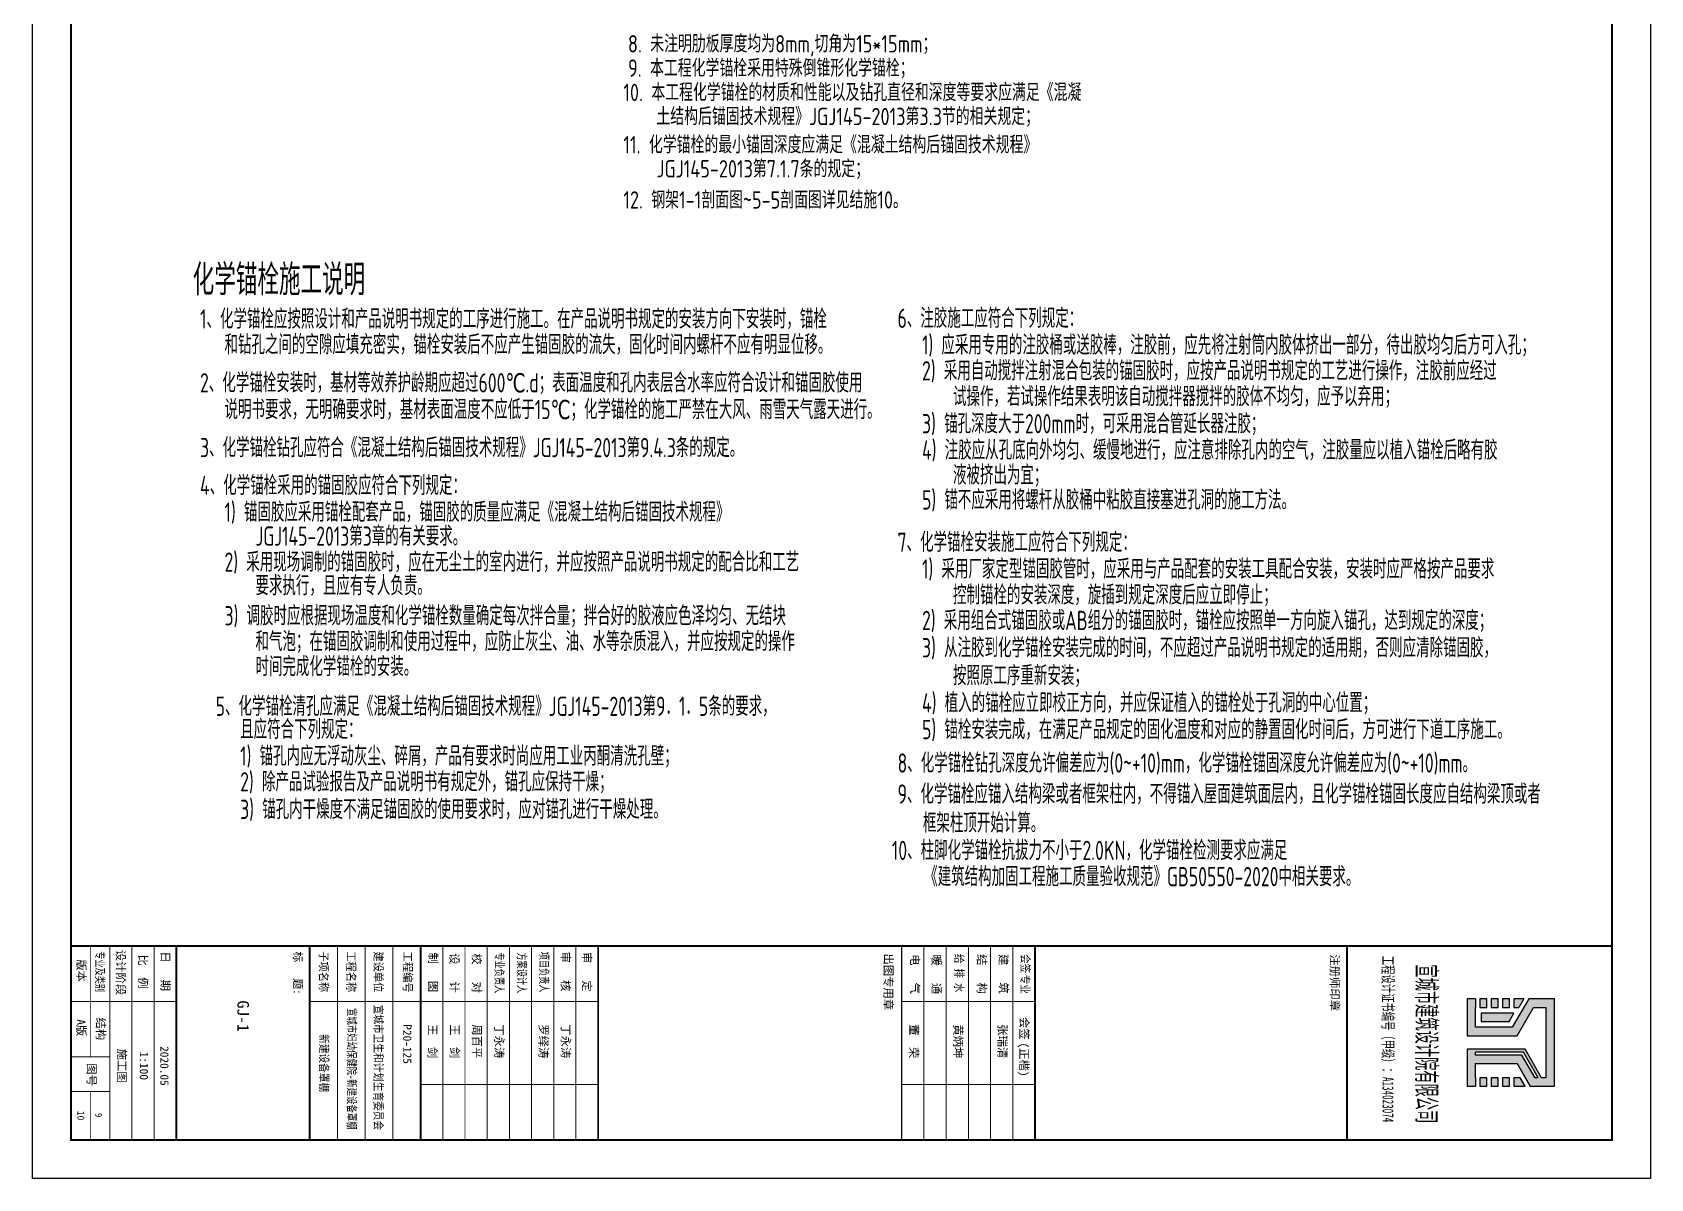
# Model space of a CAD drawing. Extents: x -321761 to 1215725, y 241863 to 438812.
# Drawn here: x 1126725 to 1168725, y 241863 to 271612 of the extents above; entities that cross this region are included whole.
import ezdxf
from ezdxf.enums import TextEntityAlignment as Align

# ---------------------------------------------------------------- set-up
doc = ezdxf.new("R2010")
doc.units = 0
doc.header["$LTSCALE"] = 1000
doc.layers.get('0').update_dxf_attribs({"linetype": 'CONTINUOUS'})
for name, color, linetype in [('130', 253, 'CONTINUOUS'), ('BORDER', 7, 'CONTINUOUS'), ('BZ_标准图框', 7, 'CONTINUOUS'), ('JZSM', 7, 'CONTINUOUS'), ('TK(图框线)', 45, 'CONTINUOUS')]:
    doc.layers.add(name, color=color, linetype=linetype)
doc.styles.add('-宋体', font='')
doc.styles.add('HT', font='simhei.ttf')
doc.styles.add('TSSD_Rein', font='Tssdeng.shx', dxfattribs={"width": 0.7, "bigfont": 'hztxt.shx'})
doc.styles.get('-宋体').set_extended_font_data('SimSun')

# ---------------------------------------------------------------- blocks, each defined once
blk = doc.blocks.new('23wca1')
h = blk.add_hatch(color=1)
h.paths.add_polyline_path([(1517, 32430), (-752, 32430), (-752, 31764), (-15, 31338), (-15, 30383), (-531, 30383), (-752, 30383), (-752, 30162), (206, 30162), (206, 31466), (-531, 31891), (-531, 32209), (1295, 32209), (1295, 32099), (558, 31673), (558, 30162), (1517, 30162), (1517, 30383), (1295, 30383), (927, 30383), (927, 31460), (1517, 31801)])
h.paths.add_polyline_path([(1295, 31928), (706, 31588), (706, 30383), (632, 30383), (632, 31630), (1295, 32013)], flags=16)
h = blk.add_hatch(color=1)
h.paths.add_polyline_path([(1517, 31673), (1295, 31545), (1295, 31378), (1517, 31378)])
h.paths.add_polyline_path([(1295, 31267), (1295, 31083), (1517, 31083), (1517, 31267)])
h.paths.add_polyline_path([(1295, 30973), (1295, 30788), (1517, 30788), (1517, 30973)])
h.paths.add_polyline_path([(1517, 30493), (1517, 30678), (1295, 30678), (1295, 30493)])
h.paths.add_polyline_path([(-162, 31253), (-384, 31381), (-384, 30530), (-162, 30530)])
h.paths.add_polyline_path([(-752, 31636), (-752, 31378), (-531, 31378), (-531, 31508)])
h.paths.add_polyline_path([(-752, 31267), (-752, 31083), (-531, 31083), (-531, 31267)])
h.paths.add_polyline_path([(-531, 30788), (-531, 30973), (-752, 30973), (-752, 30788)])
h.paths.add_polyline_path([(-531, 30678), (-752, 30678), (-752, 30493), (-531, 30493)])
for points in [[(927, 30383), (927, 31460), (1517, 31801), (1517, 32430), (-752, 32430), (-752, 31764), (-15, 31338), (-15, 30383), (-531, 30383)], [(-752, 30383), (-752, 30162), (206, 30162), (206, 31466), (-531, 31891), (-531, 32209), (1295, 32209), (1295, 32099), (558, 31673), (558, 30162), (1517, 30162), (1517, 30383)], [(1295, 32013), (632, 31630), (632, 30383)], [(1295, 31928), (706, 31588), (706, 30383)], [(1295, 32013), (1295, 31928)], [(-752, 31636), (-752, 31378), (-531, 31378), (-531, 31508)], [(-752, 31636), (-531, 31508)], [(1517, 31801), (1106, 31564)], [(1295, 31545), (1295, 31378), (1517, 31378), (1517, 31673)], [(1517, 31673), (1295, 31545)], [(-752, 30383), (-531, 30383)], [(706, 30383), (632, 30383)], [(1295, 30383), (927, 30383)], [(1295, 30383), (1517, 30383)]]:
    blk.add_lwpolyline(points)
for points in [[(-752, 31267), (-752, 31083), (-531, 31083), (-531, 31267)], [(-162, 31253), (-384, 31381), (-384, 30530), (-162, 30530)], [(1295, 31267), (1295, 31083), (1517, 31083), (1517, 31267)], [(-752, 30973), (-752, 30788), (-531, 30788), (-531, 30973)], [(-752, 30678), (-752, 30493), (-531, 30493), (-531, 30678)], [(1295, 30973), (1295, 30788), (1517, 30788), (1517, 30973)], [(1295, 30678), (1295, 30493), (1517, 30493), (1517, 30678)]]:
    blk.add_lwpolyline(points, close=True)
at = {"layer": 'BZ_标准图框'}
for points, const_width in [([(-2126, -6072), (-2126, 33928)], 50.4), ([(-2126, 27044), (2914, 27044)], 50.4), ([(-2126, 18948), (2914, 18948)], 50.4), ([(-686, 18948), (-686, 15492)], 25.2), ([(1474, 18948), (1474, 15492)], 25.2), ([(2914, 18372), (-2126, 18372)], 25.2), ([(2914, 17796), (-2126, 17796)], 25.2), ([(2914, 17220), (-2126, 17220)], 25.2), ([(2914, 16644), (-2126, 16644)], 25.2), ([(2914, 16068), (-2126, 16068)], 25.2), ([(2914, 15492), (-2126, 15492)], 36), ([(-2126, 7612), (2914, 7612)], 50.4), ([(-686, 124), (-686, 7612)], 25.2), ([(1474, 3003), (1474, 7612)], 25.2), ([(-2126, 7036), (2914, 7036)], 25.2), ([(-2126, 6460), (2914, 6460)], 25.2), ([(-2126, 5884), (2914, 5884)], 25.2), ([(-2126, 5308), (2914, 5308)], 25.2), ([(-2126, 4732), (2914, 4732)], 25.2), ([(-2126, 4156), (2914, 4156)], 25.2), ([(-2126, 3580), (2914, 3580)], 25.2), ([(-2126, 3580), (2914, 3580)], 25.2), ([(-2126, 3004), (2914, 3004)], 50.4), ([(-2126, 2284), (2914, 2284)], 25.2), ([(-2126, 1564), (2914, 1564)], 25.2), ([(-2126, 844), (2914, 844)], 25.2), ([(-2126, 124), (2914, 124)], 50.4), ([(-2126, -3336), (2914, -3336)], 50.4), ([(-686, -5064), (-686, -3336)], 25.2), ([(-2126, -3912), (2914, -3912)], 25.2), ([(-2126, -4488), (2914, -4488)], 25.2), ([(-2126, -5064), (2914, -5064)], 25.2), ([(-2126, -5064), (2914, -5064)], 25.2), ([(-686, -6072), (-686, -5064)], 25.2), ([(754, -6072), (754, -5064)], 25.2), ([(1654, -6072), (1654, -5064)], 25.2), ([(-2126, -5568), (754, -5568)], 25.2), ([(1654, -5568), (2914, -5568)], 25.2)]:
    blk.add_lwpolyline(points, dxfattribs=dict(at, const_width=const_width))
at = {"layer": 'BZ_标准图框', "style": 'HT', "width": 0.5}
blk.add_text('宣城市建筑设计院有限公司', height=504, dxfattribs=at).set_placement((416, 28867), align=Align.CENTER)
at = {"layer": 'BZ_标准图框', "style": 'HT'}
for s, height, width, p in [('工程设计证书编号（甲级）：A134023074', 288, 0.6, (-1869, 27969)), ('会签', 216, 0.85, (-1914, 18591)), ('专业', 216, 0.85, (-1380, 18585)), ('给 排 水', 216, 0.85, (-1918, 16870)), ('项目负责人', 216, 0.7, (-1975, 6100)), ('方案设计人', 216, 0.7, (-1956, 5522)), ('专业负责人', 216, 0.7, (-1957, 4941)), ('工程编号', 216, 0.9, (-1976, 2561)), ('建设单位', 216, 0.9, (-1981, 1802)), ('工程名称', 216, 0.9, (-1986, 1092)), ('子项名称', 216, 0.9, (-1986, 379)), ('标   题:', 216, 0.95, (-1981, -291)), ('专业及类别', 216, 0.7, (-1987, -5426))]:
    blk.add_text(s, height=height, dxfattribs=dict(at, width=width)).set_placement(p)
for s, p in [('注册师印章', (-1907, 26620)), ('会签', (-281, 18563)), ('(正楷)', (382, 18556)), ('建   筑', (-1914, 18024)), ('结   构', (-1911, 17458)), ('暖   通', (-1905, 16282)), ('电   气', (-1912, 15724)), ('出图专用章', (-1931, 15037)), ('审   定', (-1967, 7210)), ('审   核', (-1976, 6659)), ('校   对', (-1934, 4349)), ('设   计', (-1938, 3771)), ('制   图', (-1954, 3218)), ('日   期', (-1984, -3728)), ('比  例', (-1903, -4311)), ('设计阶段', (-2024, -4889)), ('图号', (920, -5644)), ('版本 ', (-1778, -5911))]:
    blk.add_text(s, height=216, dxfattribs=at).set_placement(p)
at = {"layer": 'TK(图框线)', "style": 'HT'}
for s, p in [('张瑞清', (-92, 17997)), ('黄炳坤', (-92, 16845)), ('董  荣', (-92, 15693)), ('丁永涛', (-92, 6661)), ('罗绎涛', (-92, 6085)), ('丁永涛', (-92, 4933)), ('周百平', (-92, 4357)), ('王  剑', (-92, 3781)), ('王  剑', (-92, 3205)), ('P20-125', (-92, 2553)), ('2020.05', (475, -3751)), ('1:100', (619, -4283)), ('施工图', (541, -4857)), ('A版', (-222, -5912))]:
    blk.add_text(s, height=216, dxfattribs=at).set_placement(p)
for s, width, p in [('宣城市卫生和计划生育委员会', 0.85, (-599, 1803)), ('宣城市妇幼保健院-新建设备罩棚', 0.72, (-512, 1110)), ('新建设备罩棚', 0.85, (165, 390))]:
    blk.add_text(s, height=216, dxfattribs=dict(at, width=width)).set_placement(p)
at = {"layer": 'TK(图框线)', "style": '-宋体'}
blk.add_text('10', height=180, dxfattribs=at).set_placement((2278, -5902), align=Align.CENTER)

msp = doc.modelspace()

# ---------------------------------------------------------------- linework, layer by layer
at = {"layer": 'BORDER'}
msp.add_lwpolyline([(1126725.4, 241862.6), (1126725.4, 301262.6), (1168725.4, 301262.6), (1168725.4, 241862.6)], close=True, dxfattribs=at)
at = {"layer": 'BORDER', "const_width": 50}
msp.add_lwpolyline([(1127725.4, 242862.6), (1127725.4, 298762.6), (1167725.4, 298762.6), (1167725.4, 242862.6)], close=True, dxfattribs=at)

# ---------------------------------------------------------------- block references
at = {"rotation": 270}
msp.add_blockref('23wca1', (1133797.7, 245776.6), dxfattribs=at)

# ---------------------------------------------------------------- texts
at = {"layer": '130', "style": 'TSSD_Rein', "width": 0.8}
for s, p in [('8. 未注明肋板厚度均为8mm,切角为15*15mm；', (1142183.7, 271090.7, 200)), ('9. 本工程化学锚栓采用特殊倒锥形化学锚栓；', (1142183.7, 270459.9, 200)), ('10. 本工程化学锚栓的材质和性能以及钻孔直径和深度等要求应满足《混凝', (1142063, 269829.2, 200)), ('土结构后锚固技术规程》JGJ145-2013第3.3节的相关规定；', (1142921.9, 269204, 200)), ('11. 化学锚栓的最小锚固深度应满足《混凝土结构后锚固技术规程》', (1142063, 268471.9, 200)), ('JGJ145-2013第7.1.7条的规定；', (1142921.9, 267846.6, 200)), ('12. 钢架1-1剖面图~5-5剖面图详见结施10。', (1142063, 267039, 200))]:
    msp.add_text(s, height=450, dxfattribs=at).set_placement(p)
at = {"layer": 'JZSM', "color": 4, "style": 'TSSD_Rein', "width": 0.7}
msp.add_text('化学锚栓施工说明', height=800, dxfattribs=at).set_placement((1130884.9, 264790.8))
at = {"layer": 'JZSM', "style": 'TSSD_Rein', "width": 0.7}
for s, p in [('1、化学锚栓应按照设计和产品说明书规定的工序进行施工。在产品说明书规定的安装方向下安装时，锚栓', (1131077.1, 263922.9)), ('6、注胶施工应符合下列规定：', (1149180.2, 263942.5)), ('和钻孔之间的空隙应填充密实，锚栓安装后不应产生锚固胶的流失，固化时间内螺杆不应有明显位移。', (1131712.4, 263258.6)), ('1) 应采用专用的注胶桶或送胶棒，注胶前，应先将注射筒内胶体挤出一部分，待出胶均匀后方可入孔；', (1149815.5, 263248.8)), ('2) 采用自动搅拌注射混合包装的锚固胶时，应按产品说明书规定的工艺进行操作，注胶前应经过', (1149815.5, 262580)), ('2、化学锚栓安装时，基材等效养护龄期应超过600℃.d；表面温度和孔内表层含水率应符合设计和锚固胶使用', (1131077.1, 262267.6)), ('说明书要求，无明确要求时，基材表面温度不应低于15℃；化学锚栓的施工严禁在大风、雨雪天气露天进行。', (1131712.4, 261574)), ('试操作，若试操作结果表明该自动搅拌器搅拌的胶体不均匀，应予以弃用；', (1150618.8, 261910)), ('3) 锚孔深度大于200mm时，可采用混合管延长器注胶； ', (1149815.5, 261205.7)), ('3、化学锚栓钻孔应符合《混凝土结构后锚固技术规程》JGJ145-2013第9.4.3条的规定。', (1131077.1, 260585.8)), ('4) 注胶应从孔底向外均匀、缓慢地进行，应注意排除孔内的空气，注胶量应以植入锚栓后略有胶', (1149815.5, 260522.3)), ('液被挤出为宜；', (1150618.8, 259873.5)), ('4、化学锚栓采用的锚固胶应符合下列规定：', (1131077.1, 259604.6)), ('5) 锚不应采用将螺杆从胶桶中粘胶直接塞进孔洞的施工方法。', (1149815.5, 259228.3)), ('1) 锚固胶应采用锚栓配套产品，锚固胶的质量应满足《混凝土结构后锚固技术规程》', (1131712.4, 258910.9)), ('JGJ145-2013第3章的有关要求。', (1132515.6, 258287.1)), ('7、化学锚栓安装施工应符合下列规定：', (1149180.2, 258128.2)), ('2) 采用现场调制的锚固胶时，应在无尘土的室内进行，并应按照产品说明书规定的配合比和工艺', (1131712.4, 257613.5)), ('1) 采用厂家定型锚固胶管时，应采用与产品配套的安装工具配合安装，安装时应严格按产品要求', (1149815.5, 257434.6)), ('要求执行，且应有专人负责。', (1132515.6, 257002.9)), ('控制锚栓的安装深度，旋插到规定深度后应立即停止；', (1150618.8, 256762)), ('3) 调胶时应根据现场温度和化学锚栓数量确定每次拌合量；拌合好的胶液应色泽均匀、无结块', (1131712.4, 256221.2)), ('2) 采用组合式锚固胶或AB组分的锚固胶时，锚栓应按照单一方向旋入锚孔，达到规定的深度；', (1149815.5, 256099.7)), ('和气泡；在锚固胶调制和使用过程中，应防止灰尘、油、水等杂质混入，并应按规定的操作', (1132515.6, 255552.4)), ('3) 从注胶到化学锚栓安装完成的时间，不应超过产品说明书规定的适用期，否则应清除锚固胶，', (1149815.5, 255391.4)), ('时间完成化学锚栓的安装。', (1132515.6, 254902.5)), ('按照原工序重新安装；', (1150618.8, 254669.1)), ('5、化学锚栓清孔应满足《混凝土结构后锚固技术规程》JGJ145-2013第9．1．5条的要求，', (1131482.9, 253872.3)), ('4) 植入的锚栓应立即校正方向，并应保证植入的锚栓处于孔洞的中心位置；', (1149815.5, 253961.3)), ('且应符合下列规定：', (1132118.2, 253272.8)), ('5) 锚栓安装完成，在满足产品规定的固化温度和对应的静置固化时间后，方可进行下道工序施工。', (1149815.5, 253267.3)), ('1) 锚孔内应无浮动灰尘、碎屑，产品有要求时尚应用工业丙酮清洗孔壁；', (1132118.2, 252580.1)), ('8、化学锚栓钻孔深度允许偏差应为(0~+10)mm，化学锚栓锚固深度允许偏差应为(0~+10)mm。', (1149180.2, 252399.2)), ('2) 除产品试验报告及产品说明书有规定外，锚孔应保持干燥；', (1132118.2, 251911.3)), ('9、化学锚栓应锚入结构梁或者框架柱内，不得锚入屋面建筑面层内，且化学锚栓锚固长度应自结构梁顶或者', (1149180.2, 251594.6)), ('3) 锚孔内干燥度不满足锚固胶的使用要求时，应对锚孔进行干燥处理。', (1132118.2, 251195.8)), ('框架柱顶开始计算。', (1149838.9, 250843.9))]:
    msp.add_text(s, height=500, dxfattribs=at).set_placement(p)
at = {"layer": 'JZSM', "color": 6, "style": 'TSSD_Rein', "width": 0.7}
for s, p in [('10、柱脚化学锚栓抗拔力不小于2.0KN，化学锚栓检测要求应满足', (1149033.5, 250131.6)), ('《建筑结构加固工程施工质量验收规范》GB50550-2020中相关要求。', (1149871.5, 249451))]:
    msp.add_text(s, height=500, dxfattribs=at).set_placement(p)
at = {"layer": 'TK(图框线)', "style": 'HT'}
for s, height, p in [('GJ-1', 300, (1132047.5, 246487.5)), ('结构', 216, (1128389.9, 246046.2))]:
    msp.add_text(s, height=height, rotation=270, dxfattribs=at).set_placement(p)
at = {"layer": 'TK(图框线)', "style": '-宋体'}
msp.add_text('9', height=172.8, rotation=270, dxfattribs=at).set_placement((1128360.6, 243510.9), align=Align.CENTER)

doc.saveas('drawing.dxf')
